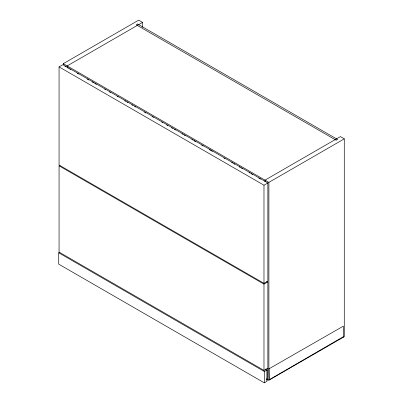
<?xml version="1.0" encoding="UTF-8"?>
<svg xmlns="http://www.w3.org/2000/svg" width="403" height="403" viewBox="0 0 403 403"><rect width="100%" height="100%" fill="white"/><g stroke="black" fill="none" stroke-linecap="round" stroke-linejoin="round"><path stroke-width="0.6" d="M63.291 64.928L63.291 63.674L138.677 20.15L142.561 22.392L142.561 27.414M59.065 66.903L62.949 64.661L267.864 182.967L267.864 281.098L263.98 283.339L59.065 165.034L59.065 66.903L263.98 185.209L267.864 182.967M142.561 22.392L67.175 65.916L67.175 67.8M266.771 281.259L267.864 281.888L267.864 368.146L263.98 370.387L59.065 252.082L59.065 165.824L60.037 165.265M265.26 369.083L266.892 370.025L266.892 381.364L264.323 382.85L58.722 264.151L58.722 252.807L59.755 252.213M63.291 63.674L268.892 182.373L344.278 138.849L344.278 336.686L268.892 380.21L266.464 378.81M59.065 165.824L263.98 284.13L267.864 281.888M58.722 252.807L264.323 371.506L266.892 370.025M268.776 368.941L343.336 326.153L343.336 336.968L343.114 337.104L343.371 336.691L269.254 379.737L269.033 368.533M344.278 138.849L340.394 136.607L265.008 180.131L265.008 181.813M64.787 66.117L65.875 66.747M67.513 67.694L68.601 68.324M69.694 68.953L70.782 69.578M77.321 73.356L78.414 73.986M87.134 79.018L88.766 79.965M92.035 81.849L93.672 82.796M94.76 83.426L96.398 84.368M104.568 89.088L105.662 89.718M109.475 91.919L110.563 92.549M117.107 96.327L118.195 96.952M124.734 100.73L125.827 101.36M126.915 101.989L128.003 102.619M131.821 104.82L132.909 105.45M134.547 106.392L135.635 107.022M144.355 112.059L145.987 113.001M151.986 116.462L153.619 117.404M161.794 122.124L162.883 122.754M166.696 124.955L167.789 125.585M171.602 127.791L172.696 128.416M174.328 129.363L175.416 129.993M181.96 133.766L183.048 134.395M184.136 135.025L185.229 135.655M191.768 139.433L192.856 140.058M193.949 140.687L195.581 141.634M201.576 145.095L203.213 146.037M209.207 149.498L212.477 151.387M223.922 157.996L225.01 158.626M231.549 162.399L232.642 163.029M233.73 163.658L234.823 164.288M239.181 166.807L240.269 167.431M241.362 168.061L242.45 168.691M248.989 172.469L250.082 173.099M251.17 173.728L252.807 174.67M258.802 178.131L260.434 179.073M266.428 379.581L267.521 380.21L267.521 368.251M268.892 182.373L268.892 380.21M264.323 371.506L264.323 382.85M263.98 185.209L263.98 283.339M263.98 284.13L263.98 370.387M137.65 24.039L136.279 24.83L336.167 140.234L337.538 139.443L137.65 24.039"/></g></svg>
